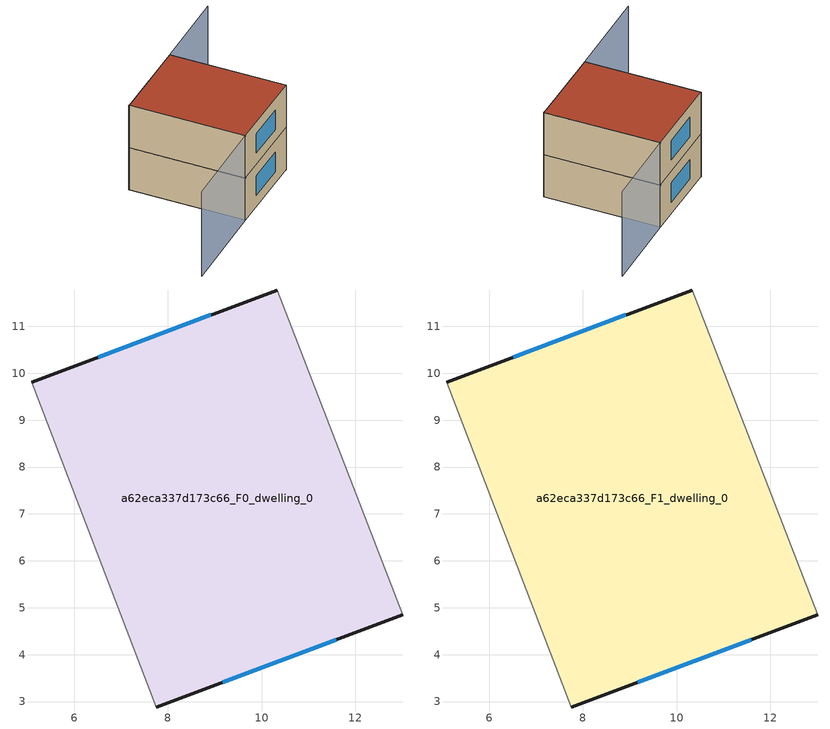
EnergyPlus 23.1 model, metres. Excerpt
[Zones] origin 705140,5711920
a62eca337d173c66_F0_dwelling_0
 floor ground (EU_floor_Construction): 10.34,11.77 13.01,4.84 7.75,2.88 5.09,9.8 z0
 wall outside (EU_wall_Construction): 10.34,11.77 5.09,9.8 / 7.75,2.88 13.01,4.84 z0:3
 wall adiabatic (EU_wall_Construction): 13.01,4.84 10.34,11.77 / 5.09,9.8 7.75,2.88 z0:3
 window (EU_Window_Construction): 8.92,11.24 6.51,10.34 / 9.17,3.41 11.59,4.31 z0.81:2.19
a62eca337d173c66_F1_dwelling_0
 floor to a62eca337d173c66_F0_dwelling_0 (EU_floor_Construction): 10.34,11.77 13.01,4.84 7.75,2.88 5.09,9.8 z3
 wall outside (EU_wall_Construction): 10.34,11.77 5.09,9.8 / 7.75,2.88 13.01,4.84 z3:6
 wall adiabatic (EU_wall_Construction): 13.01,4.84 10.34,11.77 / 5.09,9.8 7.75,2.88 z3:6
 window (EU_Window_Construction): 8.92,11.24 6.51,10.34 / 9.17,3.41 11.59,4.31 z3.81:5.19
 roof outside (EU_roof_Construction): 13.01,4.84 10.34,11.77 5.09,9.8 7.75,2.88 z6
shading: 5.08,9.83 7.75,2.88 / 7.75,2.88 2,0.68 / 12.99,4.82 10.34,11.77 / 10.34,11.77 15.37,13.7 z0:6
[Building]
EU S2 Campaign: North Axis=0; Terrain=City; Solar Distribution=FullExterior
[Site:Location]
London: Latitude=51.5; Longitude=-0.5; Time Zone=0; Elevation=25
[SizingPeriod:WeatherFileDays]
AnnualSizingPeriod: Begin Month=1; Begin Day of Month=1; End Month=12; End Day of Month=31; Day of Week for Start Day=Monday; Use Weather File Daylight Saving Period=No; Use Weather File Rain and Snow Indicators=No
[MATERIAL]
EU_InternalMass_Material: Roughness=MediumRough; Thickness=0.1; Conductivity=1; Density=1800; Specific Heat=900; Thermal Absorptance=0.9; Solar Absorptance=0.7; Visible Absorptance=0.7
[MATERIAL:NOMASS] Roughness=MediumRough; Thermal Absorptance=0.9; Solar Absorptance=0.7; Visible Absorptance=0.7
Name | Thermal Resistance
EU_wall_NoMass | 0.727863
EU_roof_NoMass | 0.773354
EU_floor_NoMass | 1.79329
[WINDOWMATERIAL:SIMPLEGLAZINGSYSTEM]
EU_Window_SimpleGlazing: UFactor=2.58614; Solar Heat Gain Coefficient=0.76; Visible Transmittance=0.76
[CONSTRUCTION]
EU_wall_Construction: EU_wall_NoMass
EU_roof_Construction: EU_roof_NoMass
EU_floor_Construction: EU_floor_NoMass
EU_Window_Construction: EU_Window_SimpleGlazing
EU_InternalMass_Construction: EU_InternalMass_Material
[ZONE] Type=1; Multiplier=1; Ceiling Height=autocalculate; Volume=124.845; Floor Area=autocalculate; Part of Total Floor Area=Yes
a62eca337d173c66_F0_dwelling_0; a62eca337d173c66_F1_dwelling_0
[INTERNALMASS] Construction=EU_InternalMass_Construction; Surface Area=41.6146
Name | Zone or ZoneList
a62eca337d173c66_F0_dwelling_0_EU_InternalMass | a62eca337d173c66_F0_dwelling_0
a62eca337d173c66_F1_dwelling_0_EU_InternalMass | a62eca337d173c66_F1_dwelling_0
[OTHEREQUIPMENT] Fuel Type=Electricity; Design Level Calculation Method=Watts/Area; Power per Zone Floor Area=1; Fraction Latent=0; Fraction Radiant=0; Fraction Lost=0; Carbon Dioxide Generation Rate=0; EndUse Subcategory=EU_Step8_InternalGains
Name | Zone or ZoneList or Space or SpaceList | Schedule
EU_Step8_InternalGain_a62eca337d173c66_F0_dwelling_0_f000 | a62eca337d173c66_F0_dwelling_0 | EU_Step8_GainSchedule_a62eca337d173c66_F0_dwelling_0_f000
EU_Step8_InternalGain_a62eca337d173c66_F1_dwelling_0_f000 | a62eca337d173c66_F1_dwelling_0 | EU_Step8_GainSchedule_a62eca337d173c66_F1_dwelling_0_f000
[ZONEVENTILATION:DESIGNFLOWRATE] Schedule=EU_AlwaysOn; Design Flow Rate Calculation Method=AirChanges/Hour; Air Changes per Hour=0.484901; Ventilation Type=Natural; Fan Pressure Rise=0; Fan Total Efficiency=1; Constant Term Coefficient=1; Temperature Term Coefficient=0; Velocity Term Coefficient=0; Velocity Squared Term Coefficient=0; Minimum Indoor Temperature=-100; Maximum Indoor Temperature=100; Delta Temperature=-100; Minimum Outdoor Temperature=-100; Maximum Outdoor Temperature=100; Maximum Wind Speed=40
Name | Zone or ZoneList or Space or SpaceList
EU_ConstantAir_a62eca337d173c66_F0_dwelling_0 | a62eca337d173c66_F0_dwelling_0
EU_ConstantAir_a62eca337d173c66_F1_dwelling_0 | a62eca337d173c66_F1_dwelling_0
[HVACTEMPLATE:THERMOSTAT] Constant Heating Setpoint=20; Constant Cooling Setpoint=50
EU_HeatOnly_a62eca337d173c66_F0_dwelling_0; EU_HeatOnly_a62eca337d173c66_F1_dwelling_0
[HVACTEMPLATE:ZONE:IDEALLOADSAIRSYSTEM] System Availability Schedule=EU_AlwaysOn; Maximum Heating Supply Air Temperature=50; Minimum Cooling Supply Air Temperature=13; Maximum Heating Supply Air Humidity Ratio=0.0156; Minimum Cooling Supply Air Humidity Ratio=0.0077; Heating Limit=NoLimit; Cooling Limit=NoLimit; Heating Availability Schedule=EU_AlwaysOn; Cooling Availability Schedule=EU_CoolingOff; Dehumidification Control Type=ConstantSensibleHeatRatio; Cooling Sensible Heat Ratio=0.7; Dehumidification Setpoint=60; Humidification Control Type=None; Humidification Setpoint=30; Outdoor Air Method=None; Outdoor Air Flow Rate per Person=0.00944; Outdoor Air Flow Rate per Zone Floor Area=0; Outdoor Air Flow Rate per Zone=0; Demand Controlled Ventilation Type=None; Outdoor Air Economizer Type=NoEconomizer; Heat Recovery Type=None; Sensible Heat Recovery Effectiveness=0.7; Latent Heat Recovery Effectiveness=0.65
Name | Template Thermostat
a62eca337d173c66_F0_dwelling_0 | EU_HeatOnly_a62eca337d173c66_F0_dwelling_0
a62eca337d173c66_F1_dwelling_0 | EU_HeatOnly_a62eca337d173c66_F1_dwelling_0
[SIZING:ZONE] Zone Cooling Design Supply Air Temperature Input Method=SupplyAirTemperature; Zone Cooling Design Supply Air Temperature=13; Zone Heating Design Supply Air Temperature Input Method=SupplyAirTemperature; Zone Heating Design Supply Air Temperature=50; Zone Cooling Design Supply Air Humidity Ratio=0.008; Zone Heating Design Supply Air Humidity Ratio=0.008; Cooling Design Air Flow Method=DesignDay; Cooling Design Air Flow Rate=0; Cooling Minimum Air Flow per Zone Floor Area=0.000762; Cooling Minimum Air Flow=0; Cooling Minimum Air Flow Fraction=0.2; Heating Design Air Flow Method=DesignDay; Heating Design Air Flow Rate=0; Heating Maximum Air Flow per Zone Floor Area=0.002032; Heating Maximum Air Flow=0.141576; Heating Maximum Air Flow Fraction=0.3; Account for Dedicated Outdoor Air System=No; Dedicated Outdoor Air System Control Strategy=NeutralSupplyAir; Dedicated Outdoor Air Low Setpoint Temperature for Design=autosize; Dedicated Outdoor Air High Setpoint Temperature for Design=autosize; Zone Load Sizing Method=Sensible Load Only No Latent Load; Zone Latent Cooling Design Supply Air Humidity Ratio Input Method=HumidityRatioDifference; Zone Cooling Design Supply Air Humidity Ratio Difference=0.005; Zone Latent Heating Design Supply Air Humidity Ratio Input Method=HumidityRatioDifference; Zone Humidification Design Supply Air Humidity Ratio Difference=0.005
a62eca337d173c66_F0_dwelling_0; a62eca337d173c66_F1_dwelling_0
[SCHEDULE:CONSTANT]
Name | Hourly Value
EU_AlwaysOn | 1
EU_CoolingOff | 0
[SCHEDULE:FILE] Column Number=1; Rows to Skip at Top=0; Number of Hours of Data=8760; Column Separator=Comma; Interpolate to Timestep=No; Minutes per Item=60; Adjust Schedule for Daylight Savings=Yes
Name | File
EU_Step8_GainSchedule_a62eca337d173c66_F0_dwelling_0_f000 | ../../schedules/a62eca337d173c66/a62eca337d173c66_F0_dwelling_0_f000_gain.csv
EU_Step8_GainSchedule_a62eca337d173c66_F1_dwelling_0_f000 | ../../schedules/a62eca337d173c66/a62eca337d173c66_F1_dwelling_0_f000_gain.csv
